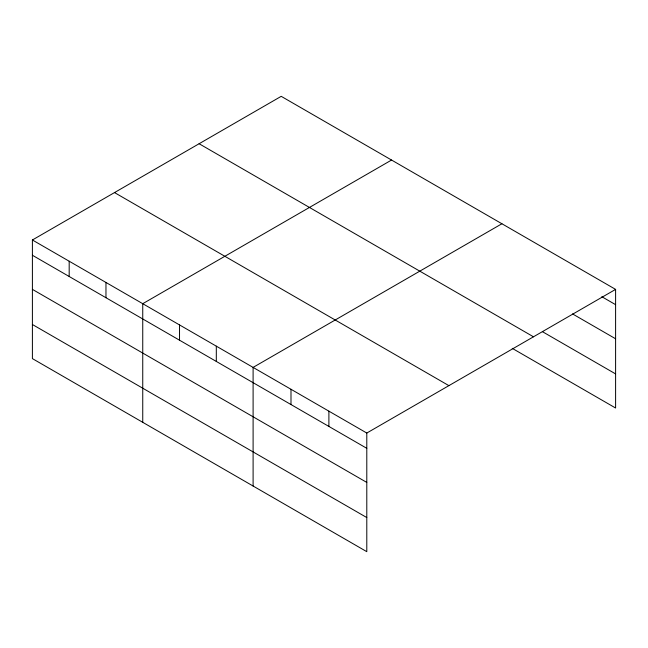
<?xml version="1.0" encoding="UTF-8"?>
<svg xmlns="http://www.w3.org/2000/svg" width="648" height="648" viewBox="0 0 648 648"><rect width="100%" height="100%" fill="white"/><g stroke="black" fill="none" stroke-linecap="round" stroke-linejoin="round"><path stroke-width="0.97" d="M32.4 239.987L366.792 433.042L366.792 551.667L32.4 358.611L32.4 239.987L281.208 96.333L615.6 289.389L615.6 408.013L512.244 348.349M391.562 160.04L142.746 303.693L142.746 422.318M501.908 223.754L253.101 367.4L253.101 486.024M366.792 433.042L615.6 289.389M601.822 296.711L615.6 304.665M572.532 313.907L615.6 338.774M542.392 331.646L615.6 373.912M199.106 143.734L533.49 336.798M114.51 192.578L448.894 385.633M32.4 255.255L366.792 448.319M32.4 289.364L366.792 482.42M32.4 324.502L366.792 517.558M328.892 411.164L328.892 426.441M290.993 389.278L290.993 404.555M216.311 346.162L216.311 361.438M179.528 324.932L179.528 340.208M105.964 282.455L105.964 297.732M69.182 261.217L69.182 276.494"/></g></svg>
